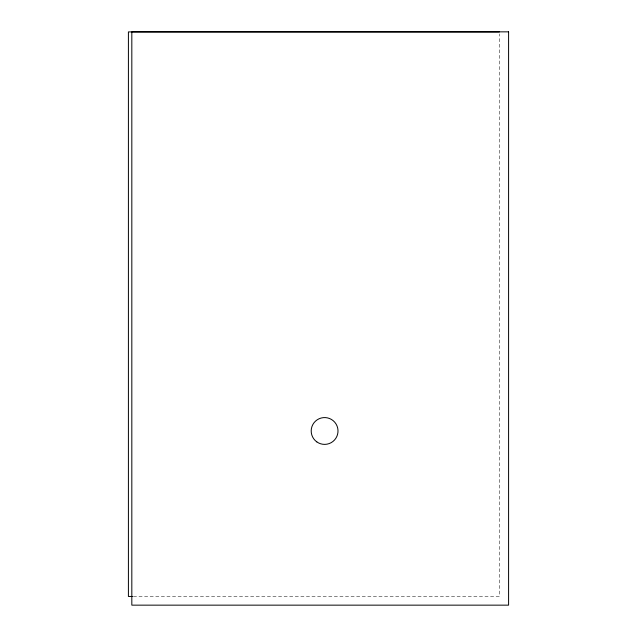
<?xml version="1.0" encoding="UTF-8"?>
<svg xmlns="http://www.w3.org/2000/svg" width="637" height="637" viewBox="0 0 637 637"><rect width="100%" height="100%" fill="white"/><g stroke="black" fill="none" stroke-linecap="round" stroke-linejoin="round"><path stroke-width="0.48" stroke-dasharray="3.19 2.39" d="M133.388 596.463L499.384 596.463L499.384 33.904"/><path stroke-width="0.96" d="M499.384 31.914L128.411 31.914L128.411 596.463L132.392 596.463M508.589 31.85L131.819 31.85L131.819 605.15L508.589 605.15L508.589 31.85M316.812 441.887A13.401 13.401 0 0 0 337.944 432.268A13.401 13.401 0 0 0 319.049 418.78A13.401 13.401 0 0 0 316.812 441.887"/></g></svg>
